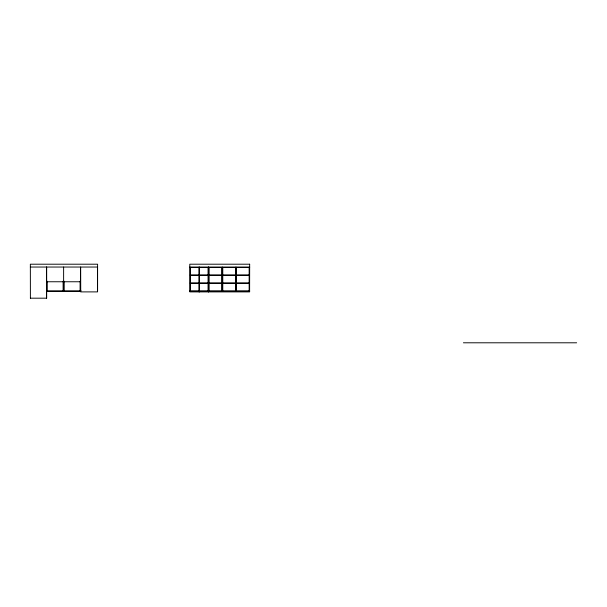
<?xml version="1.0" encoding="UTF-8"?>
<svg xmlns="http://www.w3.org/2000/svg" width="607" height="607" viewBox="0 0 607 607"><rect width="100%" height="100%" fill="white"/><g stroke="black" fill="none" stroke-linecap="round" stroke-linejoin="round"><path stroke-width="0.91" d="M30.35 267.042L97.59 267.042M189.786 267.042L249.667 267.042M189.786 267.55L249.667 267.55M190.295 274.91L208.08 274.91M209.096 274.91L221.783 274.91L221.783 275.419L209.096 275.419M222.769 274.91L235.455 274.91M236.472 274.91L249.151 274.91M190.295 275.419L208.08 275.419M222.769 275.419L235.455 275.419M236.472 275.419L249.151 275.419M46.693 281.754L80.549 281.754M190.295 282.892L208.08 282.892M209.096 282.892L221.783 282.892L221.783 283.401L209.096 283.401M222.769 282.892L235.455 282.892M236.472 282.892L249.151 282.892M190.295 283.401L208.08 283.401M222.769 283.401L235.455 283.401M236.472 283.401L249.151 283.401M46.633 290.874L81.118 290.874M189.786 290.874L249.667 290.874M46.633 291.383L80.602 291.383L80.602 267.042L80.663 291.891L97.537 291.891L97.537 267.095M189.786 291.383L249.667 291.383M30.35 298.181L46.633 298.181L46.633 267.042M463.414 342.796L576.65 342.796M249.151 267.55L249.151 290.874M236.472 267.55L236.472 290.874M235.964 267.042L235.964 291.383M235.455 267.55L235.455 290.874M222.769 267.55L222.769 290.874M222.261 267.042L222.261 291.383M221.752 267.55L221.752 290.874M209.066 267.55L209.066 290.874M208.618 267.095L208.618 291.891M208.558 267.042L208.505 291.891M208.049 267.55L208.049 290.874M199.225 267.095L199.225 291.891M199.119 267.095L199.119 291.891M190.295 267.55L190.295 290.874M97.59 291.383L97.59 264.204L30.35 264.204L30.403 298.181M80.094 281.238L80.094 290.874M64.13 281.238L64.13 290.874M63.621 267.042L63.621 291.383M63.113 281.238L63.113 290.874M47.149 281.238L47.149 290.874M46.58 267.095L46.58 298.181M249.667 264.204L189.786 264.204L189.839 291.891L249.606 291.891L249.667 264.204"/></g></svg>
